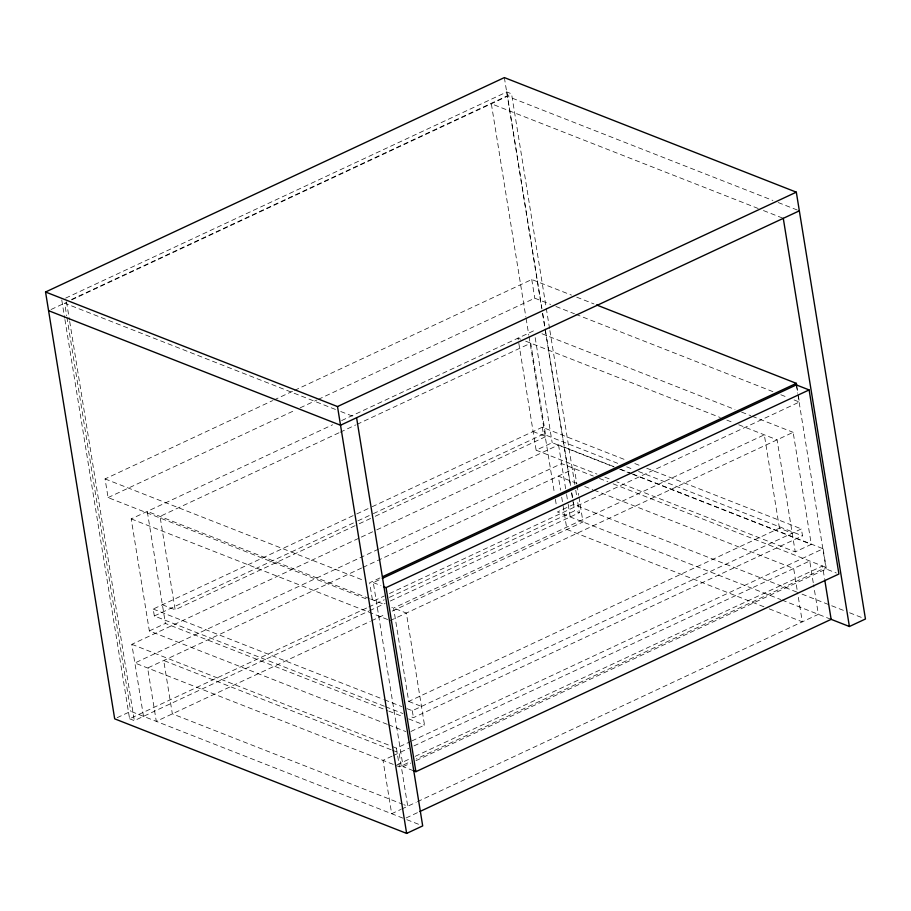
<?xml version="1.0" encoding="UTF-8"?>
<svg xmlns="http://www.w3.org/2000/svg" width="911" height="911" viewBox="0 0 911 911"><rect width="100%" height="100%" fill="white"/><g stroke="black" fill="none" stroke-linecap="round" stroke-linejoin="round"><path stroke-width="0.68" stroke-dasharray="4.55 3.42" d="M65.615 298.125L506.812 91.965L511.549 93.822L549.663 329.167M71.65 299.389L511.549 93.822M51.05 309.512L66.617 302.236M71.775 299.833L507.393 96.27L772.915 200.466M366.051 598.823L108.079 497.588L105.061 478.913L272.64 400.601M273.938 399.997L293.274 390.967M294.56 390.363L531.762 279.518L571.448 295.096M108.079 497.588L295.005 410.246M300.163 407.832L316.926 399.997M318.212 399.405L534.78 298.193L550.654 304.422M387.3 724.313L149.347 630.936L131.195 518.894L332.617 424.765M341.636 420.563L534.04 330.647M338.96 432.793L160.029 516.4L175.151 609.766L357.943 524.36M340.247 432.19L355.689 424.97M356.975 424.367L530.76 343.162L545.883 436.54L374.672 516.537M384.351 706.241L154.335 615.984L153.207 609.049L355.472 514.533M356.759 513.929L370.936 507.302M372.2 506.71L542.284 427.236L626.893 460.431M154.335 615.984L356.6 521.468M357.886 520.864L372.052 514.237M373.351 513.633L543.4 434.171L618.763 463.745M359.23 523.757L373.385 517.141M149.347 630.936L165.403 623.431L387.494 710.58M520.625 339.188L517.983 338.152L536.135 450.193L552.191 442.689L614.321 467.07M143.517 716.353L131.844 644.316L360.027 537.695M361.314 537.091L375.491 530.464M376.778 529.86L558.545 444.921L614.105 466.728M378.52 549.139L134.874 662.992L399.451 766.823L409.768 761.995M379.807 548.536L561.575 463.597L593.323 476.054M361.644 568.009L147.65 668.002L156.293 721.364L370.287 621.359M362.931 567.405L574.34 468.618L576.845 484.06M379.955 577.927L369.638 582.744L372.667 601.419L384.271 595.999M413.332 770.683L403.117 766.675L373.305 582.596L379.728 579.59M117.155 717.686L130.74 711.332L404.45 818.738L418.627 812.111M796.761 592.048L573.497 504.443L557.441 511.948L780.693 599.552M389.418 593.585L799.368 402.024L798.07 394.019M64.932 319.545L129.59 718.779L367.554 607.58M368.841 606.977L384.283 599.768M389.418 597.365L574.647 510.809L579.385 512.665L577.346 500.059M129.59 718.779L134.338 720.635L369.114 610.928M369.729 610.643L385.159 603.424M390.307 601.021L579.385 512.665M371.574 620.767L385.752 614.139M392.197 611.122L582.983 521.969L578.895 496.7M390.307 620.562L793.151 432.326L811.291 544.368L795.235 551.872L616.77 481.839M779.44 528.186L764.318 434.82L393.598 608.047L408.72 701.424L779.44 528.186L792.217 533.197M407.023 708.644L412.307 710.728L801.384 528.915L802.511 535.85L413.435 717.663L409.472 716.103M410.929 731.465L424.515 725.11L406.363 613.057L391.821 607.352M392.459 746.587L396.433 748.147L410.61 741.52M411.897 740.916L823.123 548.752L826.152 567.428L416.213 758.988M392.06 756.153L383.03 760.378L391.673 813.728L400.692 809.515M393.347 755.549L408.811 748.33M413.97 745.915L809.731 560.982L813.364 583.45M397.094 764.784L409.984 758.761M415.143 756.346L822.508 565.993L824.546 578.633M403.117 766.675L410.827 763.076M415.974 760.674L826.14 568.999L836.355 573.008M401.557 809.116L416.168 802.284M417.454 801.68L818.374 614.333L813.591 584.851M778.199 202.538L798.025 210.316M758.18 208.494L491.336 103.774L525.863 316.971M763.464 210.566L783.278 218.333M576.731 297.168L593.938 303.921M555.949 306.506L574.465 313.771M575.798 314.295L772.904 391.639M780.841 394.759L787.457 397.355M794.073 399.94L799.368 402.024M541.977 333.756L734.983 409.495M741.588 412.091L750.846 415.723M752.167 416.236L793.151 432.326M525.647 341.158L720.248 417.523M726.853 420.119L733.469 422.704M738.753 424.788L777.083 439.831L795.235 551.872M634.819 463.551L641.435 466.147M646.719 468.22L801.384 528.915M626.688 466.853L633.304 469.45M638.588 471.522L802.511 535.85M533.106 431.518L545.883 436.54M620.721 469.324L631.312 473.481M632.633 473.993L823.123 548.752M619.605 469.154L631.505 473.822M632.826 474.335L811.291 544.368M536.135 450.193L596.944 474.062M604.87 477.17L611.486 479.767M599.472 478.469L607.876 481.771M613.16 483.843L826.152 567.428M576.8 483.377L558.284 476.111L560.561 490.164M584.737 486.497L592.674 489.606M593.995 490.129L793.675 568.487L797.307 590.954M335.442 409.438L64.635 303.169L66.674 315.787M340.737 411.51L353.946 416.691M802.044 594.12L844.315 610.712M849.599 612.784L862.808 617.965M782.014 600.076L831.139 619.355M763.965 606.794L566.927 529.473L562.839 504.204M769.248 608.867L802.318 621.837L797.535 592.355M373.305 582.596L380.969 585.602M105.061 478.913L363.022 580.148M369.354 598.538L147.263 511.39L165.403 623.431M370.675 599.051L385.216 604.767M131.195 518.894L387.665 619.526M162.386 604.756L175.151 609.766M408.72 701.424L421.486 706.435M153.207 609.049L383.224 699.306M384.556 699.83L401.74 706.572M385.672 706.765L402.856 713.507M388.815 711.104L403.357 716.809M408.652 718.881L424.515 725.11M388.621 724.837L405.816 731.579M131.844 644.316L391.138 746.063M391.161 749.753L163.707 660.498L172.35 713.86L402.446 804.151M392.482 750.277L399.086 752.873L407.729 806.224L403.767 804.664M406.841 819.684L420.051 824.865M796.772 386.013L797.854 392.687M796.328 384.92L797.683 393.29M797.911 394.679L826.14 568.999M577.073 485.461L578.667 495.288M549.891 330.568L574.852 484.652M575.763 490.255L577.118 498.659M506.812 91.965L542.432 311.892M542.66 313.293L545.382 330.101M545.609 331.502L570.559 485.597M571.698 492.6L573.053 501.004M573.281 502.405L574.647 510.809M504.364 77.594L541.692 308.066M542.603 313.68L544.869 327.709M545.097 329.11L570.548 486.201M571.687 493.215L573.497 504.443M531.762 279.518L534.78 298.193M558.545 444.921L566.346 493.09M566.574 494.491L567.94 502.918M568.168 504.318L570.218 516.958M561.7 497.178L562.611 502.792M535.178 337.651L552.191 442.689M526.091 318.383L528.813 335.214M529.04 336.615L554.492 493.705M555.391 499.319L556.302 504.933M542.284 427.236L543.4 434.171M412.307 710.728L413.435 717.663M396.433 748.147L399.451 766.823M66.503 301.792L69.452 320M69.68 321.401L134.338 720.635M66.902 317.187L130.74 711.332M61.754 299.935L64.704 318.144"/><path stroke-width="1.37" d="M356.588 417.728L422.693 825.901L406.636 833.406L114.684 718.836L45.55 291.998L504.364 77.594L796.316 192.164L865.45 619.002L849.394 626.506L830.9 619.252M45.55 291.998L337.503 406.557L796.316 192.164M799.346 210.828L340.52 425.232L48.579 310.674M382.529 576.72L796.339 383.349L796.772 386.013M382.301 578.394L796.328 384.92L809.105 389.931L838.917 574.01L415.883 771.685L413.332 770.683M383.52 586.604L386.07 587.606L809.105 389.931M419.914 811.507L831.139 619.355L824.774 580.034M596.58 304.957L796.339 383.349M783.278 218.333L849.394 626.506M386.07 587.606L415.883 771.685M337.503 406.557L406.636 833.406"/></g></svg>
